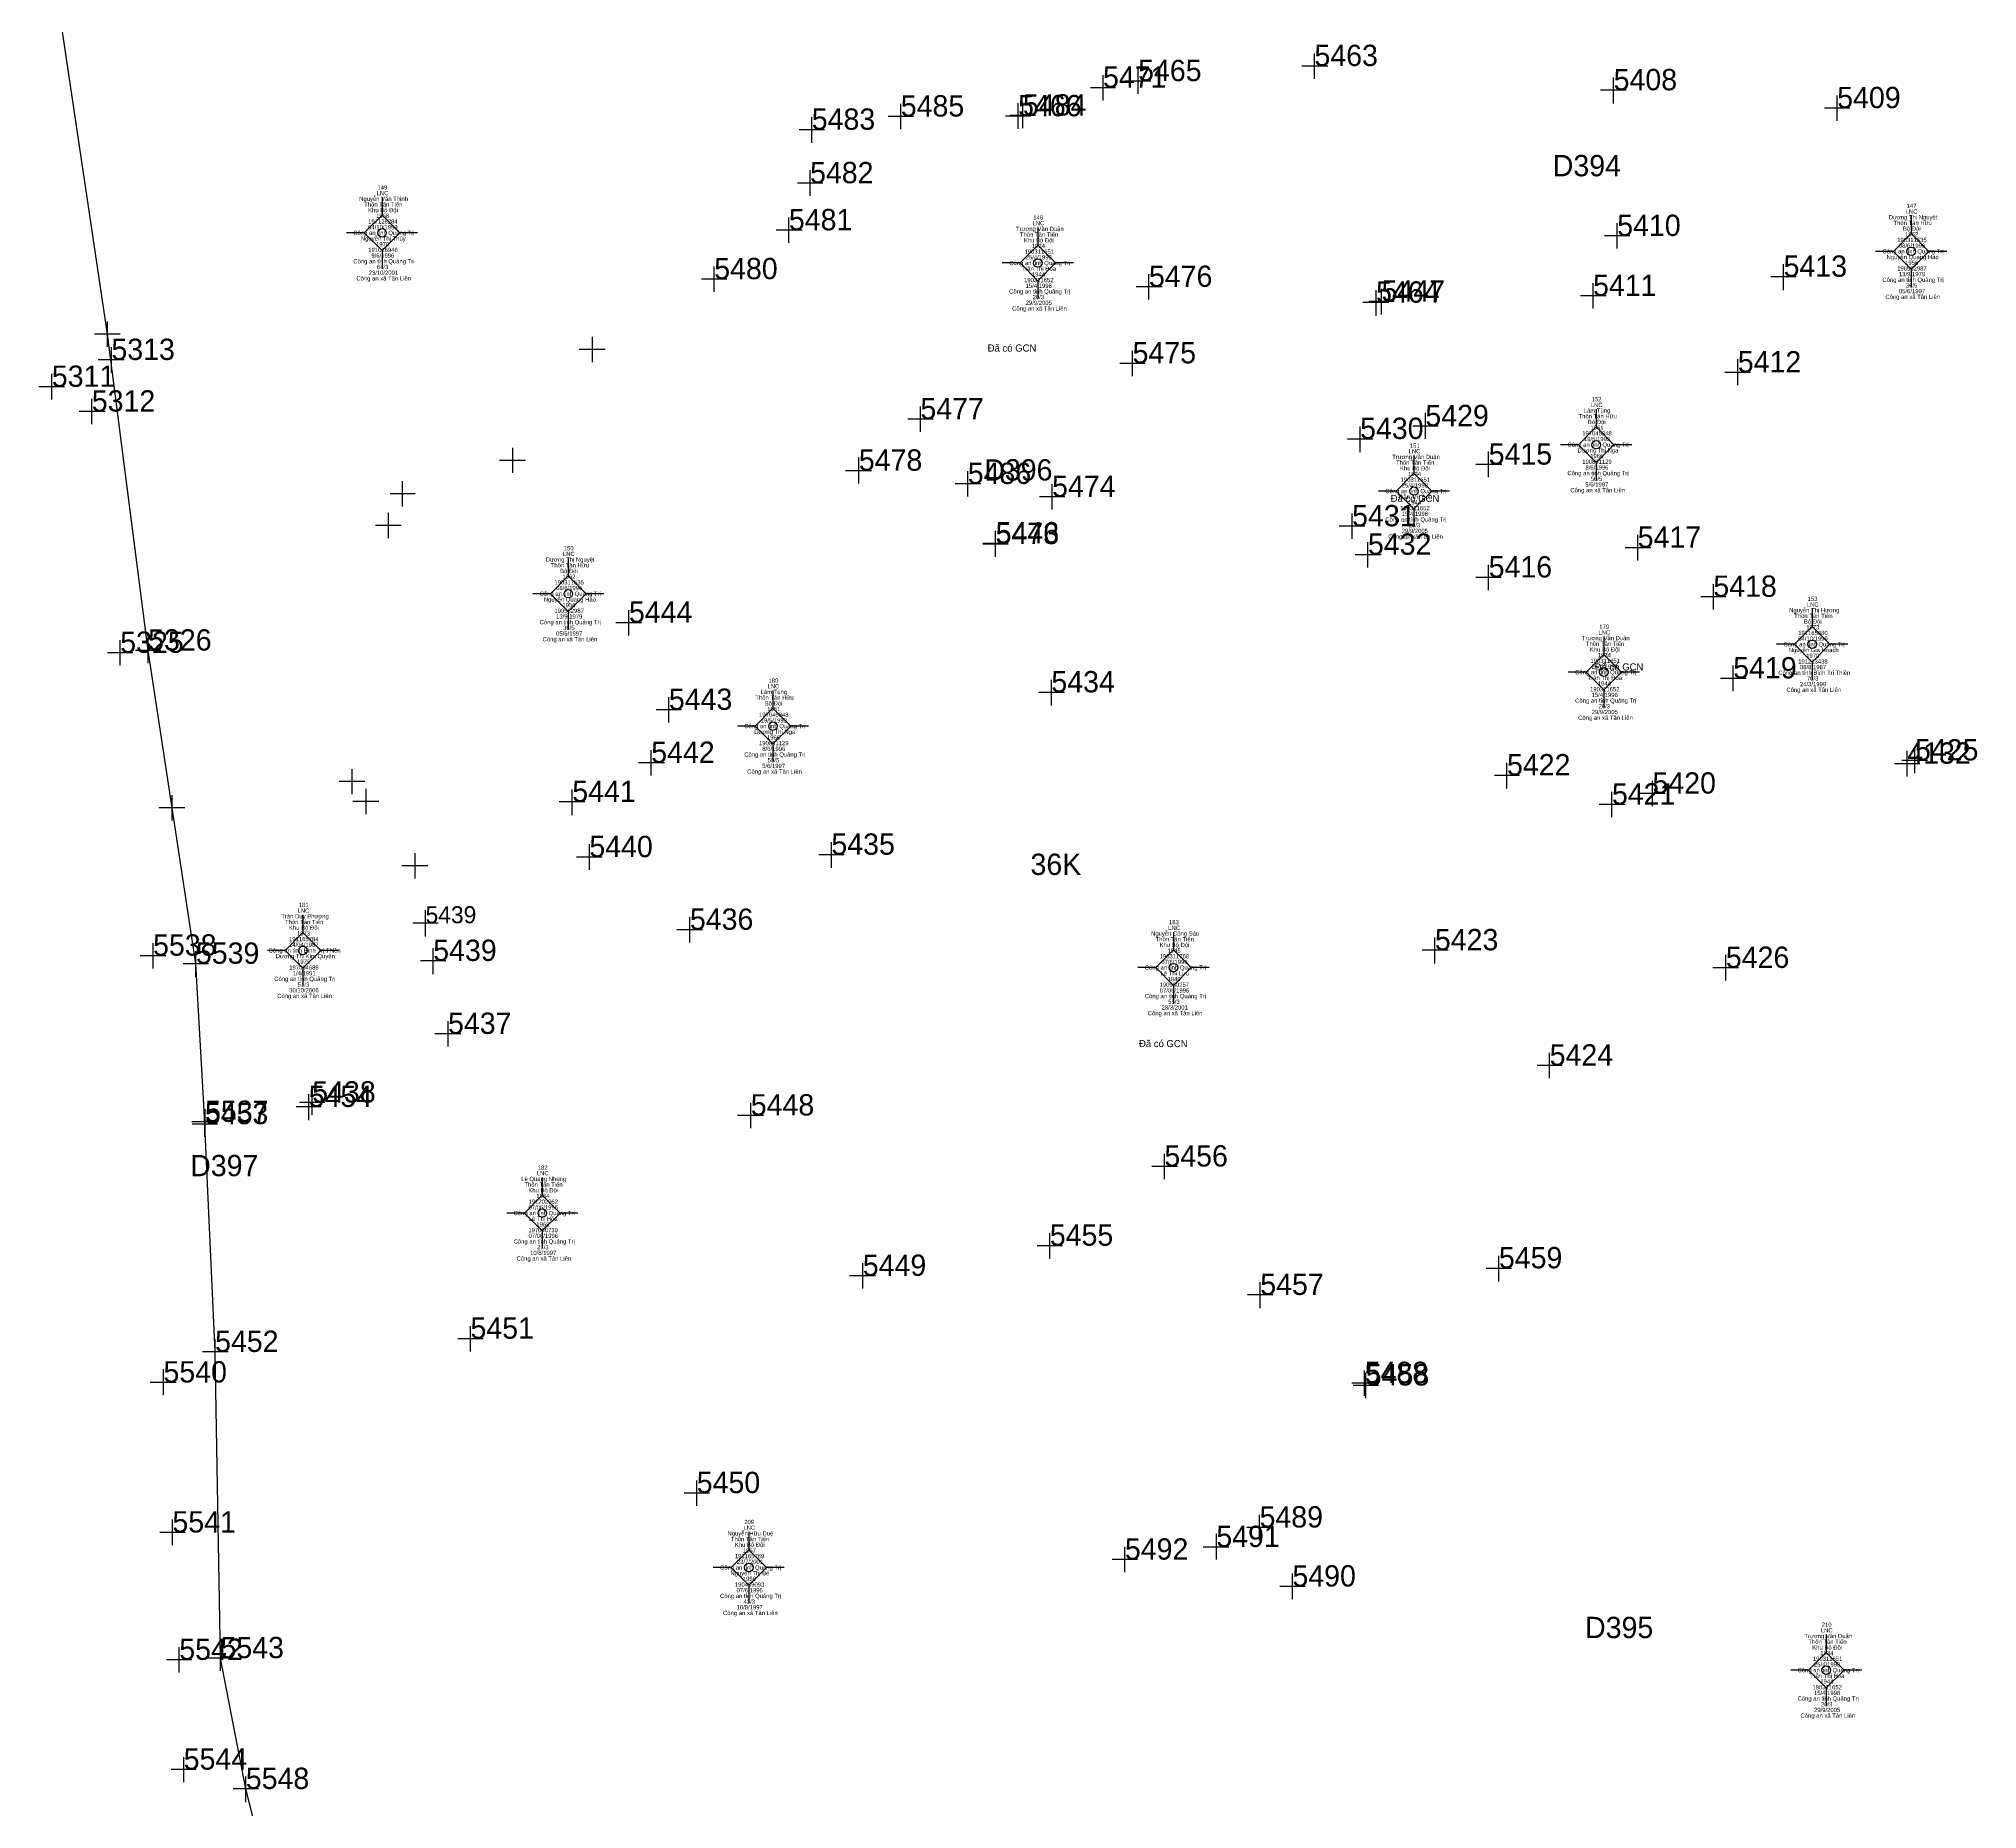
# Model space of a CAD drawing. Extents: x 548949 to 550223, y 1836732 to 1838051.
# Drawn here: x 548998 to 549134.4, y 1837619.1 to 1837743.6 of the extents above; entities that cross this region are included whole.
import ezdxf

# ---------------------------------------------------------------- set-up
doc = ezdxf.new("R2010")
doc.units = 0
for name, color, linetype in [('Level 11', 7, 'Continuous'), ('Level 15', 7, 'Continuous'), ('Level 16', 7, 'Continuous'), ('Level 4', 7, 'Continuous'), ('Level 5', 7, 'Continuous'), ('Level 52', 7, 'Continuous')]:
    doc.layers.add(name, color=color, linetype=linetype)

msp = doc.modelspace()

# ---------------------------------------------------------------- linework, layer by layer
at = {"layer": 'Level 11'}
for p, q in [((549022.18, 1837732.43), (549022.18, 1837731.18)), ((549022.18, 1837731.18), (549020.93, 1837729.93)), ((549023.43, 1837729.93), (549022.18, 1837731.18)), ((549068.3, 1837730.31), (549068.3, 1837729.06)), ((549129.71, 1837731.13), (549129.71, 1837729.88)), ((549020.93, 1837729.93), (549019.68, 1837729.93)), ((549020.93, 1837729.93), (549022.18, 1837728.68)), ((549022.18, 1837728.68), (549023.43, 1837729.93)), ((549024.68, 1837729.93), (549023.43, 1837729.93)), ((549068.3, 1837729.06), (549067.05, 1837727.81)), ((549069.55, 1837727.81), (549068.3, 1837729.06)), ((549129.71, 1837729.88), (549128.46, 1837728.63)), ((549130.96, 1837728.63), (549129.71, 1837729.88)), ((549022.18, 1837728.68), (549022.18, 1837727.43)), ((549067.05, 1837727.81), (549065.8, 1837727.81)), ((549067.05, 1837727.81), (549068.3, 1837726.56)), ((549068.3, 1837726.56), (549069.55, 1837727.81)), ((549070.8, 1837727.81), (549069.55, 1837727.81)), ((549128.46, 1837728.63), (549127.21, 1837728.63)), ((549128.46, 1837728.63), (549129.71, 1837727.38)), ((549129.71, 1837727.38), (549130.96, 1837728.63)), ((549132.21, 1837728.63), (549130.96, 1837728.63)), ((549068.3, 1837726.56), (549068.3, 1837725.31)), ((549129.71, 1837727.38), (549129.71, 1837726.13)), ((549107.56, 1837717.53), (549107.56, 1837716.28)), ((549107.56, 1837716.28), (549106.31, 1837715.03)), ((549108.81, 1837715.03), (549107.56, 1837716.28)), ((549094.75, 1837714.27), (549094.75, 1837713.02)), ((549106.31, 1837715.03), (549105.06, 1837715.03)), ((549106.31, 1837715.03), (549107.56, 1837713.78)), ((549107.56, 1837713.78), (549108.81, 1837715.03)), ((549110.06, 1837715.03), (549108.81, 1837715.03)), ((549094.75, 1837713.02), (549093.5, 1837711.77)), ((549096, 1837711.77), (549094.75, 1837713.02)), ((549107.56, 1837713.78), (549107.56, 1837712.53)), ((549093.5, 1837711.77), (549092.25, 1837711.77)), ((549093.5, 1837711.77), (549094.75, 1837710.52)), ((549094.75, 1837710.52), (549096, 1837711.77)), ((549097.25, 1837711.77), (549096, 1837711.77)), ((549094.75, 1837710.52), (549094.75, 1837709.27)), ((549035.28, 1837707.05), (549035.28, 1837705.8)), ((549035.28, 1837705.8), (549034.03, 1837704.55)), ((549036.53, 1837704.55), (549035.28, 1837705.8)), ((549034.03, 1837704.55), (549032.78, 1837704.55)), ((549034.03, 1837704.55), (549035.28, 1837703.3)), ((549035.28, 1837703.3), (549036.53, 1837704.55)), ((549037.78, 1837704.55), (549036.53, 1837704.55)), ((549035.28, 1837703.3), (549035.28, 1837702.05)), ((549122.75, 1837703.49), (549122.75, 1837702.24)), ((549122.75, 1837702.24), (549121.5, 1837700.99)), ((549124, 1837700.99), (549122.75, 1837702.24)), ((549108.1, 1837700.28), (549106.85, 1837699.03)), ((549108.1, 1837701.53), (549108.1, 1837700.28)), ((549109.35, 1837699.03), (549108.1, 1837700.28)), ((549121.5, 1837700.99), (549120.25, 1837700.99)), ((549121.5, 1837700.99), (549122.75, 1837699.74)), ((549122.75, 1837699.74), (549124, 1837700.99)), ((549125.25, 1837700.99), (549124, 1837700.99)), ((549106.85, 1837699.03), (549105.6, 1837699.03)), ((549106.85, 1837699.03), (549108.1, 1837697.78)), ((549108.1, 1837697.78), (549109.35, 1837699.03)), ((549110.6, 1837699.03), (549109.35, 1837699.03)), ((549122.75, 1837699.74), (549122.75, 1837698.49)), ((549049.67, 1837697.74), (549049.67, 1837696.49)), ((549108.1, 1837697.78), (549108.1, 1837696.53)), ((549049.67, 1837696.49), (549048.42, 1837695.24)), ((549050.92, 1837695.24), (549049.67, 1837696.49)), ((549048.42, 1837695.24), (549047.17, 1837695.24)), ((549048.42, 1837695.24), (549049.67, 1837693.99)), ((549049.67, 1837693.99), (549050.92, 1837695.24)), ((549052.17, 1837695.24), (549050.92, 1837695.24)), ((549049.67, 1837693.99), (549049.67, 1837692.74)), ((549016.62, 1837681.96), (549016.62, 1837680.71)), ((549016.62, 1837680.71), (549015.37, 1837679.46)), ((549017.87, 1837679.46), (549016.62, 1837680.71)), ((549077.84, 1837680.75), (549077.84, 1837679.5)), ((549015.37, 1837679.46), (549014.12, 1837679.46)), ((549015.37, 1837679.46), (549016.62, 1837678.21)), ((549016.62, 1837678.21), (549017.87, 1837679.46)), ((549019.12, 1837679.46), (549017.87, 1837679.46)), ((549077.84, 1837679.5), (549076.59, 1837678.25)), ((549079.09, 1837678.25), (549077.84, 1837679.5)), ((549016.62, 1837678.21), (549016.62, 1837676.96)), ((549076.59, 1837678.25), (549075.34, 1837678.25)), ((549076.59, 1837678.25), (549077.84, 1837677)), ((549077.84, 1837677), (549079.09, 1837678.25)), ((549080.34, 1837678.25), (549079.09, 1837678.25)), ((549077.84, 1837677), (549077.84, 1837675.75)), ((549033.45, 1837663.49), (549033.45, 1837662.24)), ((549033.45, 1837662.24), (549032.2, 1837660.99)), ((549034.7, 1837660.99), (549033.45, 1837662.24)), ((549032.2, 1837660.99), (549030.95, 1837660.99)), ((549032.2, 1837660.99), (549033.45, 1837659.74)), ((549033.45, 1837659.74), (549034.7, 1837660.99)), ((549035.95, 1837660.99), (549034.7, 1837660.99)), ((549033.45, 1837659.74), (549033.45, 1837658.49)), ((549047.97, 1837638.56), (549047.97, 1837637.31)), ((549047.97, 1837637.31), (549046.72, 1837636.06)), ((549049.22, 1837636.06), (549047.97, 1837637.31)), ((549046.72, 1837636.06), (549045.47, 1837636.06)), ((549046.72, 1837636.06), (549047.97, 1837634.81)), ((549047.97, 1837634.81), (549049.22, 1837636.06)), ((549047.97, 1837634.81), (549047.97, 1837633.56)), ((549050.47, 1837636.06), (549049.22, 1837636.06)), ((549123.74, 1837631.34), (549123.74, 1837630.09)), ((549123.74, 1837630.09), (549122.49, 1837628.84)), ((549124.99, 1837628.84), (549123.74, 1837630.09)), ((549122.49, 1837628.84), (549121.24, 1837628.84)), ((549122.49, 1837628.84), (549123.74, 1837627.59)), ((549123.74, 1837627.59), (549124.99, 1837628.84)), ((549126.24, 1837628.84), (549124.99, 1837628.84)), ((549123.74, 1837627.59), (549123.74, 1837626.34))]:
    msp.add_line(p, q, dxfattribs=at)
for centre in [(549022.18, 1837729.93), (549129.71, 1837728.63), (549068.3, 1837727.81), (549107.56, 1837715.03), (549094.75, 1837711.77), (549035.28, 1837704.55), (549122.75, 1837700.99), (549108.1, 1837699.03), (549049.67, 1837695.24), (549016.62, 1837679.46), (549077.84, 1837678.25), (549033.45, 1837660.99), (549047.97, 1837636.06), (549123.74, 1837628.84)]:
    msp.add_circle(centre, 0.3, dxfattribs=at)
at = {"layer": 'Level 4'}
for p, q in [((549087.75, 1837740.77), (549087.75, 1837742.55)), ((549075.35, 1837739.71), (549075.35, 1837741.49)), ((549088.68, 1837741.66), (549086.86, 1837741.66)), ((549073.77, 1837740.14), (549071.99, 1837740.14)), ((549072.88, 1837739.25), (549072.88, 1837741.03)), ((549076.24, 1837740.6), (549074.42, 1837740.6)), ((549109.68, 1837739.96), (549107.86, 1837739.96)), ((549108.79, 1837739.03), (549108.79, 1837740.85)), ((549058.66, 1837737.22), (549058.66, 1837739)), ((549066.91, 1837737.24), (549066.91, 1837739.06)), ((549067.25, 1837737.29), (549067.25, 1837739.1)), ((549125.4, 1837738.7), (549123.61, 1837738.7)), ((549124.51, 1837737.81), (549124.51, 1837739.59)), ((549053.29, 1837737.18), (549051.51, 1837737.18)), ((549052.4, 1837736.26), (549052.4, 1837738.07)), ((549059.55, 1837738.11), (549057.77, 1837738.11)), ((549067.8, 1837738.13), (549066.02, 1837738.13)), ((549068.14, 1837738.18), (549066.36, 1837738.18)), ((549052.28, 1837732.53), (549052.28, 1837734.34)), ((549053.18, 1837733.42), (549051.39, 1837733.42)), ((549050.79, 1837729.22), (549050.79, 1837731)), ((549109.04, 1837728.82), (549109.04, 1837730.61)), ((549051.72, 1837730.11), (549049.9, 1837730.11)), ((549109.93, 1837729.71), (549108.15, 1837729.71)), ((549045.54, 1837725.78), (549045.54, 1837727.56)), ((549120.74, 1837725.91), (549120.74, 1837727.73)), ((549046.43, 1837726.67), (549044.65, 1837726.67)), ((549077.04, 1837726.13), (549075.22, 1837726.13)), ((549076.11, 1837725.24), (549076.11, 1837727.02)), ((549107.34, 1837724.6), (549107.34, 1837726.38)), ((549121.63, 1837726.84), (549119.85, 1837726.84)), ((549092.97, 1837725.02), (549091.16, 1837725.02)), ((549093.36, 1837725.1), (549091.58, 1837725.1)), ((549092.08, 1837724.1), (549092.08, 1837725.91)), ((549092.47, 1837724.18), (549092.47, 1837725.99)), ((549108.26, 1837725.49), (549106.45, 1837725.49)), ((549002.88, 1837721.92), (549002.88, 1837723.7)), ((549003.77, 1837722.81), (549001.95, 1837722.81)), ((549036.98, 1837720.84), (549036.98, 1837722.62)), ((549004.04, 1837720.99), (549002.22, 1837720.99)), ((549003.15, 1837720.1), (549003.15, 1837721.88)), ((549037.87, 1837721.73), (549036.05, 1837721.73)), ((549075.85, 1837720.75), (549074.07, 1837720.75)), ((549074.96, 1837719.86), (549074.96, 1837721.64)), ((549117.52, 1837719.22), (549117.52, 1837721.04)), ((548998.96, 1837718.21), (548998.96, 1837720.02)), ((549118.41, 1837720.11), (549116.6, 1837720.11)), ((548999.85, 1837719.1), (548998.04, 1837719.1)), ((549001.77, 1837716.47), (549001.77, 1837718.25)), ((549002.7, 1837717.36), (549000.88, 1837717.36)), ((549060.93, 1837716.82), (549059.15, 1837716.82)), ((549060.04, 1837715.93), (549060.04, 1837717.71)), ((549095.55, 1837715.44), (549095.55, 1837717.26)), ((549091.85, 1837715.43), (549090.07, 1837715.43)), ((549090.96, 1837714.5), (549090.96, 1837716.32)), ((549096.44, 1837716.33), (549094.66, 1837716.33)), ((549032.27, 1837713.93), (549030.45, 1837713.93)), ((549031.38, 1837713.04), (549031.38, 1837714.82)), ((549055.71, 1837712.31), (549055.71, 1837714.12)), ((549100, 1837712.74), (549100, 1837714.56)), ((549056.6, 1837713.2), (549054.78, 1837713.2)), ((549063.37, 1837711.38), (549063.37, 1837713.16)), ((549100.92, 1837713.63), (549099.11, 1837713.63)), ((549024.52, 1837711.57), (549022.74, 1837711.57)), ((549023.63, 1837710.68), (549023.63, 1837712.47)), ((549064.26, 1837712.27), (549062.48, 1837712.27)), ((549070.19, 1837711.36), (549068.41, 1837711.36)), ((549069.3, 1837710.47), (549069.3, 1837712.25)), ((549022.63, 1837708.46), (549022.63, 1837710.24)), ((549090.4, 1837708.4), (549090.4, 1837710.18)), ((549023.52, 1837709.35), (549021.71, 1837709.35)), ((549065.33, 1837707.2), (549065.33, 1837708.98)), ((549065.33, 1837707.15), (549065.33, 1837708.97)), ((549091.29, 1837709.29), (549089.48, 1837709.29)), ((549110.48, 1837706.89), (549110.48, 1837708.7)), ((549066.22, 1837708.09), (549064.44, 1837708.09)), ((549066.22, 1837708.04), (549064.44, 1837708.04)), ((549092.44, 1837707.29), (549090.62, 1837707.29)), ((549091.51, 1837706.4), (549091.51, 1837708.18)), ((549111.4, 1837707.78), (549109.59, 1837707.78)), ((549100.89, 1837705.69), (549099.11, 1837705.69)), ((549100, 1837704.8), (549100, 1837706.58)), ((549116.69, 1837704.33), (549114.91, 1837704.33)), ((549115.8, 1837703.44), (549115.8, 1837705.22)), ((549039.54, 1837701.62), (549039.54, 1837703.4)), ((549040.43, 1837702.51), (549038.62, 1837702.51)), ((549004.66, 1837700.39), (549002.88, 1837700.39)), ((549003.77, 1837699.5), (549003.77, 1837701.28)), ((549006.62, 1837700.55), (549004.84, 1837700.55)), ((549005.73, 1837699.66), (549005.73, 1837701.44)), ((549117.2, 1837697.7), (549117.2, 1837699.49)), ((549070.18, 1837697.61), (549068.36, 1837697.61)), ((549069.25, 1837696.68), (549069.25, 1837698.5)), ((549118.12, 1837698.59), (549116.31, 1837698.59)), ((549043.24, 1837696.38), (549041.46, 1837696.38)), ((549042.35, 1837695.49), (549042.35, 1837697.27)), ((549041.11, 1837691.76), (549041.11, 1837693.54)), ((549129.44, 1837691.7), (549129.44, 1837693.49)), ((549129.98, 1837691.93), (549129.98, 1837693.74)), ((549020.09, 1837690.44), (549020.09, 1837692.22)), ((549042.04, 1837692.65), (549040.22, 1837692.65)), ((549101.29, 1837690.84), (549101.29, 1837692.66)), ((549130.33, 1837692.59), (549128.55, 1837692.59)), ((549130.87, 1837692.82), (549129.06, 1837692.82)), ((549020.98, 1837691.33), (549019.16, 1837691.33)), ((549021.06, 1837689.05), (549021.06, 1837690.83)), ((549035.56, 1837688.98), (549035.56, 1837690.79)), ((549102.18, 1837691.77), (549100.4, 1837691.77)), ((549111.52, 1837689.6), (549111.52, 1837691.38)), ((549008.31, 1837689.48), (549006.49, 1837689.48)), ((549007.42, 1837688.59), (549007.42, 1837690.37)), ((549021.95, 1837689.94), (549020.13, 1837689.94)), ((549036.45, 1837689.9), (549034.64, 1837689.9)), ((549109.6, 1837689.72), (549107.78, 1837689.72)), ((549108.67, 1837688.83), (549108.67, 1837690.61)), ((549112.41, 1837690.49), (549110.63, 1837690.49)), ((549036.76, 1837685.13), (549036.76, 1837686.94)), ((549053.78, 1837685.26), (549053.78, 1837687.08)), ((549025.4, 1837685.41), (549023.58, 1837685.41)), ((549024.51, 1837684.52), (549024.51, 1837686.3)), ((549037.65, 1837686.02), (549035.86, 1837686.02)), ((549054.67, 1837686.19), (549052.89, 1837686.19)), ((549026.13, 1837681.37), (549024.34, 1837681.37)), ((549026.13, 1837681.37), (549024.35, 1837681.37)), ((549025.24, 1837680.48), (549025.24, 1837682.29)), ((549025.24, 1837680.44), (549025.24, 1837682.26)), ((549043.83, 1837680.02), (549043.83, 1837681.8)), ((549006.08, 1837678.2), (549006.08, 1837679.98)), ((549044.72, 1837680.91), (549042.9, 1837680.91)), ((549096.22, 1837678.54), (549096.22, 1837680.36)), ((549006.97, 1837679.09), (549005.16, 1837679.09)), ((549009.98, 1837678.52), (549008.2, 1837678.52)), ((549009.09, 1837677.6), (549009.09, 1837679.41)), ((549026.67, 1837678.72), (549024.89, 1837678.72)), ((549025.78, 1837677.8), (549025.78, 1837679.61)), ((549097.15, 1837679.47), (549095.33, 1837679.47)), ((549116.68, 1837677.34), (549116.68, 1837679.16)), ((549117.57, 1837678.23), (549115.76, 1837678.23)), ((549026.82, 1837672.7), (549026.82, 1837674.48)), ((549027.71, 1837673.59), (549025.89, 1837673.59)), ((549104.29, 1837670.47), (549104.29, 1837672.25)), ((549105.18, 1837671.36), (549103.4, 1837671.36)), ((549017.02, 1837667.52), (549017.02, 1837669.34)), ((549017.27, 1837667.87), (549017.27, 1837669.65)), ((549009.72, 1837666.35), (549009.72, 1837668.16)), ((549009.73, 1837666.51), (549009.73, 1837668.29)), ((549017.91, 1837668.45), (549016.13, 1837668.45)), ((549018.16, 1837668.76), (549016.38, 1837668.76)), ((549049, 1837667.85), (549047.18, 1837667.85)), ((549048.11, 1837666.96), (549048.11, 1837668.74)), ((549010.62, 1837667.4), (549008.8, 1837667.4)), ((549010.61, 1837667.24), (549008.82, 1837667.24)), ((549077.2, 1837663.37), (549077.2, 1837665.15)), ((549078.12, 1837664.26), (549076.31, 1837664.26)), ((549069.14, 1837657.76), (549069.14, 1837659.58)), ((549070.03, 1837658.69), (549068.25, 1837658.69)), ((549100.72, 1837656.18), (549100.72, 1837657.99)), ((549055.99, 1837655.68), (549055.99, 1837657.46)), ((549101.61, 1837657.1), (549099.83, 1837657.1)), ((549056.88, 1837656.57), (549055.06, 1837656.57)), ((549084.83, 1837655.23), (549083.05, 1837655.23)), ((549083.94, 1837654.3), (549083.94, 1837656.12)), ((549028.4, 1837651.26), (549028.4, 1837653.04)), ((549011.36, 1837651.22), (549009.55, 1837651.22)), ((549010.44, 1837650.3), (549010.44, 1837652.11)), ((549029.29, 1837652.15), (549027.51, 1837652.15)), ((549006.81, 1837648.18), (549006.81, 1837650)), ((549091.28, 1837648.14), (549091.28, 1837649.92)), ((549007.7, 1837649.07), (549005.88, 1837649.07)), ((549092.17, 1837649.03), (549090.39, 1837649.03)), ((549092.25, 1837648.86), (549090.47, 1837648.86)), ((549091.36, 1837647.97), (549091.36, 1837649.75)), ((549044.31, 1837640.4), (549044.31, 1837642.18)), ((549045.2, 1837641.29), (549043.42, 1837641.29)), ((549007.44, 1837637.63), (549007.44, 1837639.44)), ((549084.78, 1837638.87), (549083, 1837638.87)), ((549083.89, 1837637.98), (549083.89, 1837639.76)), ((549008.33, 1837638.52), (549006.55, 1837638.52)), ((549080.85, 1837636.61), (549080.85, 1837638.42)), ((549075.31, 1837636.61), (549073.53, 1837636.61)), ((549074.42, 1837635.72), (549074.42, 1837637.5)), ((549081.74, 1837637.5), (549079.92, 1837637.5)), ((549086.2, 1837633.83), (549086.2, 1837635.64)), ((549087.09, 1837634.72), (549085.31, 1837634.72)), ((549008.81, 1837629.56), (549007.03, 1837629.56)), ((549007.92, 1837628.67), (549007.92, 1837630.45)), ((549011.71, 1837629.68), (549009.93, 1837629.68)), ((549010.82, 1837628.79), (549010.82, 1837630.57)), ((549008.23, 1837620.95), (549008.23, 1837622.73)), ((549009.12, 1837621.84), (549007.34, 1837621.84)), ((549012.6, 1837619.56), (549012.6, 1837621.37)), ((549013.49, 1837620.48), (549011.71, 1837620.48))]:
    msp.add_line(p, q, dxfattribs=at)
at = {"layer": 'Level 52'}
for p, q in [((549002.88, 1837722.81), (548999.59, 1837744.87)), ((549010.44, 1837651.22), (549009.67, 1837668.2))]:
    msp.add_line(p, q, dxfattribs=at)
for points in [[(549007.42, 1837689.48), (549005.73, 1837700.55), (549002.88, 1837722.81)], [(549009.67, 1837668.2), (549009.09, 1837678.52), (549007.42, 1837689.48)], [(549012.6, 1837620.48), (549010.82, 1837629.68), (549010.44, 1837651.22)], [(549015.71, 1837597.27), (549014.98, 1837611.12), (549012.6, 1837620.48)]]:
    msp.add_lwpolyline(points, dxfattribs=at)

# ---------------------------------------------------------------- texts
at = {"layer": 'Level 15'}
for s, p in [('149', (549021.86, 1837732.98)), ('Nguyễn Văn Thịnh', (549020.57, 1837732.18)), ('Thôn Tân Tiến', (549020.92, 1837731.78)), ('Khu Bộ Đội', (549021.2, 1837731.38)), ('LNC', (549021.8, 1837732.58)), ('LNC', (549129.33, 1837731.28)), ('147', (549129.39, 1837731.68)), ('04/10/1999', (549021.2, 1837730.18)), ('197126284', (549021.2, 1837730.58)), ('1968', (549021.76, 1837730.98)), ('Trương Văn Duận', (549066.76, 1837730.06)), ('LNC', (549067.92, 1837730.46)), ('148', (549067.98, 1837730.86)), ('Dương Thị Nguyệt', (549128.13, 1837730.88)), ('Thôn Tân Hữu', (549128.47, 1837730.48)), ('Bộ Đội', (549129.13, 1837730.08)), ('Công an tỉnh Quảng Trị', (549020.16, 1837729.78)), ('Nguyễn Thị Thúy', (549020.69, 1837729.38)), ('191016946', (549021.21, 1837728.58)), ('1970', (549021.76, 1837728.98)), ('Thôn Tân Tiến', (549067.04, 1837729.66)), ('Khu Bộ Đội', (549067.32, 1837729.26)), ('1934', (549067.88, 1837728.86)), ('190311535', (549128.73, 1837729.28)), ('08/6/1996', (549128.85, 1837728.88)), ('1962', (549129.29, 1837729.68)), ('Công an tỉnh Quảng Trị', (549020.16, 1837727.78)), ('9/6/1996', (549021.43, 1837728.18)), ('64/3', (549021.81, 1837727.38)), ('Công an tỉnh Quảng Trị', (549066.28, 1837727.66)), ('Trần Thị Hoa', (549067.16, 1837727.26)), ('190311651', (549067.36, 1837728.46)), ('25/4/1998', (549067.44, 1837728.06)), ('Công an tỉnh Quảng Trị', (549127.69, 1837728.48)), ('Nguyễn Quang Hào', (549127.99, 1837728.08)), ('190582987', (549128.73, 1837727.28)), ('1956', (549129.29, 1837727.68)), ('Công an xã Tân Liên', (549020.37, 1837726.58)), ('23/10/2001', (549021.24, 1837726.98)), ('190311652', (549067.33, 1837726.46)), ('15/4/1998', (549067.44, 1837726.06)), ('1944', (549067.88, 1837726.86)), ('Công an tỉnh Quảng Trị', (549127.69, 1837726.48)), ('13/9/1979', (549128.85, 1837726.88)), ('36/5', (549129.34, 1837726.08)), ('Công an tỉnh Quảng Trị', (549066.28, 1837725.66)), ('Công an xã Tân Liên', (549066.49, 1837724.46)), ('29/9/2005', (549067.44, 1837724.86)), ('20/3', (549067.93, 1837725.26)), ('Công an xã Tân Liên', (549127.9, 1837725.28)), ('05/6/1997', (549128.85, 1837725.68)), ('LNC', (549107.18, 1837717.68)), ('152', (549107.24, 1837718.08)), ('Thôn Tân Hữu', (549106.32, 1837716.88)), ('Lâm Tùng', (549106.69, 1837717.28)), ('Bộ Đội', (549106.98, 1837716.48)), ('Công an tỉnh Quảng Trị', (549105.54, 1837714.88)), ('197045348', (549106.58, 1837715.68)), ('19/5/1993', (549106.7, 1837715.28)), ('1961', (549107.16, 1837716.08)), ('Trương Văn Duận', (549093.21, 1837714.02)), ('Thôn Tân Tiến', (549093.49, 1837713.62)), ('LNC', (549094.37, 1837714.42)), ('151', (549094.46, 1837714.82)), ('Dương Thị Nga', (549106.25, 1837714.48)), ('190891129', (549106.58, 1837713.68)), ('1966', (549107.14, 1837714.08)), ('Khu Bộ Đội', (549093.77, 1837713.22)), ('190311651', (549093.81, 1837712.42)), ('1934', (549094.33, 1837712.82)), ('Công an tỉnh Quảng Trị', (549105.54, 1837712.88)), ('8/6/1996', (549106.81, 1837713.28)), ('50/5', (549107.19, 1837712.48)), ('Công an tỉnh Quảng Trị', (549092.73, 1837711.62)), ('Trần Thị Hoa', (549093.61, 1837711.22)), ('25/4/1998', (549093.89, 1837712.02)), ('1944', (549094.33, 1837710.82)), ('Công an xã Tân Liên', (549105.75, 1837711.68)), ('5/6/1997', (549106.8, 1837712.08)), ('Công an tỉnh Quảng Trị', (549092.73, 1837709.62)), ('190311652', (549093.78, 1837710.42)), ('15/4/1998', (549093.89, 1837710.02)), ('Công an xã Tân Liên', (549092.94, 1837708.42)), ('29/9/2005', (549093.89, 1837708.82)), ('20/3', (549094.38, 1837709.22)), ('Dương Thị Nguyệt', (549033.7, 1837706.8)), ('LNC', (549034.9, 1837707.2)), ('150', (549034.96, 1837707.6)), ('Thôn Tân Hữu', (549034.04, 1837706.4)), ('Bộ Đội', (549034.7, 1837706)), ('1962', (549034.86, 1837705.6)), ('Công an tỉnh Quảng Trị', (549033.26, 1837704.4)), ('Nguyễn Quang Hào', (549033.56, 1837704)), ('190311535', (549034.3, 1837705.2)), ('08/6/1996', (549034.42, 1837704.8)), ('153', (549122.43, 1837704.04)), ('190582987', (549034.3, 1837703.2)), ('13/9/1979', (549034.42, 1837702.8)), ('1956', (549034.86, 1837703.6)), ('Nguyễn Thị Hương', (549121.13, 1837703.24)), ('Thôn Tân Tiến', (549121.49, 1837702.84)), ('LNC', (549122.37, 1837703.64)), ('Công an tỉnh Quảng Trị', (549033.26, 1837702.4)), ('05/6/1997', (549034.42, 1837701.6)), ('36/5', (549034.91, 1837702)), ('Trương Văn Duận', (549106.56, 1837701.28)), ('LNC', (549107.72, 1837701.68)), ('179', (549107.78, 1837702.08)), ('191165680', (549121.77, 1837701.64)), ('Bộ Đội', (549122.17, 1837702.44)), ('1973', (549122.33, 1837702.04)), ('Công an xã Tân Liên', (549033.47, 1837701.2)), ('Thôn Tân Tiến', (549106.84, 1837700.88)), ('Khu Bộ Đội', (549107.12, 1837700.48)), ('1934', (549107.68, 1837700.08)), ('Công an tỉnh Quảng Trị', (549120.73, 1837700.84)), ('Nguyễn Gia Hoạch', (549121.11, 1837700.44)), ('04/10/1999', (549121.77, 1837701.24)), ('1970', (549122.33, 1837700.04)), ('Công an tỉnh Quảng Trị', (549106.08, 1837698.88)), ('190311651', (549107.16, 1837699.68)), ('25/4/1998', (549107.24, 1837699.28)), ('Công an tỉnh Bình Trị Thiên', (549120.37, 1837698.84)), ('191213438', (549121.77, 1837699.64)), ('08/8/1987', (549121.89, 1837699.24)), ('Lâm Tùng', (549048.8, 1837697.49)), ('LNC', (549049.29, 1837697.89)), ('180', (549049.35, 1837698.29)), ('Trần Thị Hoa', (549106.96, 1837698.48)), ('190311652', (549107.13, 1837697.68)), ('15/4/1998', (549107.24, 1837697.28)), ('1944', (549107.68, 1837698.08)), ('Công an xã Tân Liên', (549120.94, 1837697.64)), ('24/3/1999', (549121.89, 1837698.04)), ('70/3', (549122.38, 1837698.44)), ('Thôn Tân Hữu', (549048.43, 1837697.09)), ('197045348', (549048.69, 1837695.89)), ('Bộ Đội', (549049.09, 1837696.69)), ('1961', (549049.27, 1837696.29)), ('Công an tỉnh Quảng Trị', (549106.08, 1837696.88)), ('29/9/2005', (549107.24, 1837696.08)), ('20/3', (549107.73, 1837696.48)), ('Công an tỉnh Quảng Trị', (549047.65, 1837695.09)), ('Dương Thị Nga', (549048.36, 1837694.69)), ('19/5/1993', (549048.81, 1837695.49)), ('Công an xã Tân Liên', (549106.29, 1837695.68)), ('Công an tỉnh Quảng Trị', (549047.65, 1837693.09)), ('190891129', (549048.69, 1837693.89)), ('8/6/1996', (549048.92, 1837693.49)), ('1966', (549049.25, 1837694.29)), ('Công an xã Tân Liên', (549047.86, 1837691.89)), ('5/6/1997', (549048.91, 1837692.29)), ('50/5', (549049.3, 1837692.69)), ('181', (549016.33, 1837682.51)), ('Trần Duy Phương', (549015.1, 1837681.71)), ('Thôn Tân Tiến', (549015.36, 1837681.31)), ('Khu Bộ Đội', (549015.64, 1837680.91)), ('LNC', (549016.24, 1837682.11)), ('LNC', (549077.46, 1837680.9)), ('183', (549077.52, 1837681.3)), ('24/04/1987', (549015.64, 1837679.71)), ('191165784', (549015.64, 1837680.11)), ('1973', (549016.2, 1837680.51)), ('Nguyễn Công Sáu', (549076.26, 1837680.5)), ('Thôn Tân Tiến', (549076.58, 1837680.1)), ('Khu Bộ Đội', (549076.86, 1837679.7)), ('Công an tỉnh Bình Trị Thiên ', (549014.2, 1837679.31)), ('Dương Thị Kim Quyên', (549014.7, 1837678.91)), ('197004686', (549015.65, 1837678.11)), ('1975', (549016.2, 1837678.51)), ('Công an tỉnh Quảng Trị', (549075.82, 1837678.1)), ('190311768', (549076.86, 1837678.9)), ('07/6/1996', (549076.98, 1837678.5)), ('1945', (549077.42, 1837679.3)), ('Công an tỉnh Quảng Trị', (549014.6, 1837677.31)), ('1/4/1991', (549015.9, 1837677.71)), ('51/3', (549016.25, 1837676.91)), ('190950257', (549076.86, 1837676.9)), ('Lê Thị Lưu', (549076.93, 1837677.7)), ('1949', (549077.42, 1837677.3)), ('Công an xã Tân Liên', (549014.81, 1837676.11)), ('30/10/2006', (549015.65, 1837676.51)), ('Công an tỉnh Quảng Trị', (549075.82, 1837676.1)), ('07/06/1996', (549076.87, 1837676.5)), ('55/3', (549077.47, 1837675.7)), ('Công an xã Tân Liên', (549076.03, 1837674.9)), ('28/3/2001', (549077, 1837675.3)), ('Lê Quang Nhung', (549031.97, 1837663.24)), ('LNC', (549033.07, 1837663.64)), ('182', (549033.13, 1837664.04)), ('Thôn Tân Tiến', (549032.19, 1837662.84)), ('Khu Bộ Đội', (549032.47, 1837662.44)), ('1964', (549033.03, 1837662.04)), ('Công an tỉnh Quảng Trị', (549031.43, 1837660.84)), ('07/06/1996', (549032.48, 1837661.24)), ('191202062', (549032.48, 1837661.64)), ('Lê Thị Hóa', (549032.5, 1837660.44)), ('197090739', (549032.47, 1837659.64)), ('07/06/1996', (549032.48, 1837659.24)), ('1968', (549033.03, 1837660.04)), ('Công an tỉnh Quảng Trị', (549031.43, 1837658.84)), ('Công an xã Tân Liên', (549031.64, 1837657.64)), ('10/8/1997', (549032.59, 1837658.04)), ('27/3', (549033.08, 1837658.44)), ('LNC', (549047.59, 1837638.71)), ('209', (549047.65, 1837639.11)), ('Nguyễn Hữu Duệ', (549046.47, 1837638.31)), ('Thôn Tân Tiến', (549046.71, 1837637.91)), ('Khu Bộ Đội', (549046.99, 1837637.51)), ('Công an tỉnh Quảng Trị', (549045.95, 1837635.91)), ('191165769', (549046.99, 1837636.71)), ('23/7/2001', (549047.13, 1837636.31)), ('1957', (549047.55, 1837637.11)), ('Nguyễn Thị Bé', (549046.68, 1837635.51)), ('190489093', (549046.99, 1837634.71)), ('1958', (549047.55, 1837635.11)), ('Công an tỉnh Quảng Trị', (549045.95, 1837633.91)), ('07/6/1996', (549047.11, 1837634.31)), ('10/8/1997', (549047.11, 1837633.11)), ('43/3', (549047.6, 1837633.51)), ('Công an xã Tân Liên', (549046.16, 1837632.71)), ('210', (549123.42, 1837631.89)), ('Trương Văn Duận', (549122.2, 1837631.09)), ('Thôn Tân Tiến', (549122.48, 1837630.69)), ('LNC', (549123.36, 1837631.49)), ('Khu Bộ Đội', (549122.76, 1837630.29)), ('190311651', (549122.8, 1837629.49)), ('25/4/1998', (549122.88, 1837629.09)), ('1934', (549123.32, 1837629.89)), ('Công an tỉnh Quảng Trị', (549121.72, 1837628.69)), ('Trần Thị Hoa', (549122.6, 1837628.29)), ('1944', (549123.32, 1837627.89)), ('Công an tỉnh Quảng Trị', (549121.72, 1837626.69)), ('190311652', (549122.77, 1837627.49)), ('15/4/1998', (549122.88, 1837627.09)), ('20/3', (549123.37, 1837626.29)), ('Công an xã Tân Liên', (549121.93, 1837625.49)), ('29/9/2005', (549122.88, 1837625.89))]:
    msp.add_text(s, height=0.3, dxfattribs=at).set_placement(p)
at = {"layer": 'Level 16'}
for p in [(549064.77, 1837721.58), (549093.11, 1837711), (549107.46, 1837699.15), (549075.41, 1837672.66)]:
    msp.add_text('Đã có GCN', height=0.5, dxfattribs=at).set_placement(p)
at = {"layer": 'Level 4'}
msp.add_text('5439', height=1.2, dxfattribs=at).set_placement((549025.24, 1837681.37))
at = {"layer": 'Level 5'}
for s, p in [('5463', (549087.75, 1837741.66)), ('5471', (549072.88, 1837740.14)), ('5465', (549075.35, 1837740.6)), ('5408', (549108.79, 1837739.96)), ('5409', (549124.51, 1837738.7)), ('5483', (549052.4, 1837737.18)), ('5485', (549058.66, 1837738.11)), ('5466', (549066.91, 1837738.13)), ('5484', (549067.25, 1837738.18)), ('5482', (549052.28, 1837733.42)), ('D394 ', (549104.51, 1837733.91)), ('5481', (549050.79, 1837730.11)), ('5410', (549109.04, 1837729.71)), ('5480', (549045.54, 1837726.67)), ('5476', (549076.11, 1837726.13)), ('5413', (549120.74, 1837726.84)), ('5464', (549092.08, 1837725.02)), ('5447', (549092.47, 1837725.1)), ('5411', (549107.34, 1837725.49)), ('5313', (549003.15, 1837720.99)), ('5475', (549074.96, 1837720.75)), ('5412', (549117.52, 1837720.11)), ('5311', (548998.96, 1837719.1)), ('5312', (549001.77, 1837717.36)), ('5477', (549060.04, 1837716.82)), ('5430', (549090.96, 1837715.43)), ('5429', (549095.55, 1837716.33)), ('5478', (549055.71, 1837713.2)), ('D396 ', (549064.53, 1837712.51)), ('5415', (549100, 1837713.63)), ('5486', (549063.37, 1837712.27)), ('5474', (549069.3, 1837711.36)), ('5431', (549090.4, 1837709.29)), ('5446', (549065.33, 1837708.09)), ('5473', (549065.33, 1837708.04)), ('5432', (549091.51, 1837707.29)), ('5417', (549110.48, 1837707.78)), ('5416', (549100, 1837705.69)), ('5418', (549115.8, 1837704.33)), ('5444', (549039.54, 1837702.51)), ('5325', (549003.77, 1837700.39)), ('5326', (549005.73, 1837700.55)), ('5434', (549069.25, 1837697.61)), ('5419', (549117.2, 1837698.59)), ('5443', (549042.35, 1837696.38)), ('5442', (549041.11, 1837692.65)), ('4132', (549129.44, 1837692.59)), ('5425', (549129.98, 1837692.82)), ('5422', (549101.29, 1837691.77)), ('5441', (549035.56, 1837689.9)), ('5421', (549108.67, 1837689.72)), ('5420', (549111.52, 1837690.49)), ('5440', (549036.76, 1837686.02)), ('5435', (549053.78, 1837686.19)), ('36K ', (549067.78, 1837684.77)), ('5436', (549043.83, 1837680.91)), ('5538', (549006.08, 1837679.09)), ('5539', (549009.09, 1837678.52)), ('5439', (549025.78, 1837678.72)), ('5423', (549096.22, 1837679.47)), ('5426', (549116.68, 1837678.23)), ('5437', (549026.82, 1837673.59)), ('5424', (549104.29, 1837671.36)), ('5438', (549017.27, 1837668.76)), ('5537', (549009.73, 1837667.4)), ('5454', (549017.02, 1837668.45)), ('5448', (549048.11, 1837667.85)), ('5453', (549009.72, 1837667.24)), ('D397 ', (549008.69, 1837663.58)), ('5456', (549077.2, 1837664.26)), ('5455', (549069.14, 1837658.69)), ('5449', (549055.99, 1837656.57)), ('5459', (549100.72, 1837657.1)), ('5457', (549083.94, 1837655.23)), ('5452', (549010.44, 1837651.22)), ('5451', (549028.4, 1837652.15)), ('5540', (549006.81, 1837649.07)), ('5488', (549091.28, 1837649.03)), ('5458', (549091.36, 1837648.86)), ('5450', (549044.31, 1837641.29)), ('5489', (549083.89, 1837638.87)), ('5541', (549007.44, 1837638.52)), ('5491', (549080.85, 1837637.5)), ('5492', (549074.42, 1837636.61)), ('5490', (549086.2, 1837634.72)), ('D395 ', (549106.78, 1837631.09)), ('5542', (549007.92, 1837629.56)), ('5543', (549010.82, 1837629.68)), ('5544', (549008.23, 1837621.84)), ('5548', (549012.6, 1837620.48))]:
    msp.add_text(s, height=1.5, dxfattribs=at).set_placement(p)

doc.saveas('drawing.dxf')
